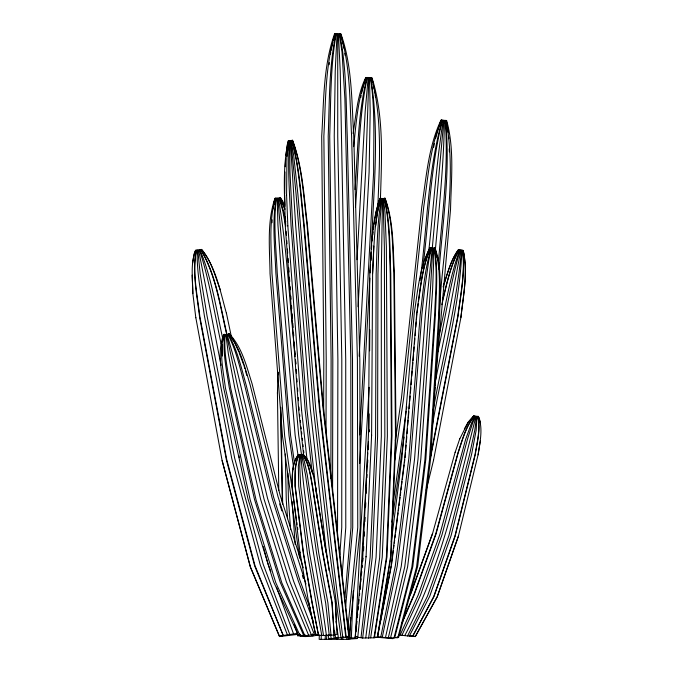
<?xml version="1.0" encoding="UTF-8"?>
<svg xmlns="http://www.w3.org/2000/svg" width="673" height="673" viewBox="0 0 673 673"><rect width="100%" height="100%" fill="white"/><g stroke="black" fill="none" stroke-linecap="round" stroke-linejoin="round"><path stroke-width="1.01" d="M326.026 431.082L326.22 359.794L323.856 136.156C325.774 101.985 324.924 66.644 335.053 33.65M330.872 478.259L331.108 359.794L328.205 136.156C329.56 101.993 328.861 67.25 335.894 33.65M332.588 489.793L332.807 359.794L329.72 136.156C330.864 101.993 330.258 67.418 336.18 33.65M222.317 344.416L222.427 356.076M323.637 413.264L323.806 359.794L321.702 136.156C323.898 101.976 323.023 66.282 334.632 33.65M371.597 435.776L372.606 273.154L373.801 246.015M368.997 431.78L369.141 413.903M369.645 350.81L369.814 329.778M384.914 198.274C393.225 222.183 392.468 248.261 393.873 273.246L395.497 435.338L390.576 556.478L377.343 637.188L373.986 637.827L362.663 638.038L355.142 636.793L362.823 555.991L368.442 434.859L369.797 272.826C371.639 247.925 371.244 221.804 380.262 198.19M284.696 194.135L284.973 171.935M277.444 393.385L277.949 372.278M292.099 485.67C292.41 475.273 291.83 463.125 298.635 454.536M432.865 248.017L430.325 290.972L417.992 459.381L404.751 566.859L388.313 637.768L382.264 637.289L377.477 636.624L391.206 565.421L404.784 457.985L416.68 313.896C419.944 291.729 421.458 268.493 430.594 247.773C423.157 264.666 421.147 283.451 418.497 301.58M476.627 416.251L474.793 430.198L469.67 454.182L448.866 535.674L427.473 596.177L407.56 635.951L398.559 634.9M286.95 156.397L288.784 140.682L286.942 156.355L286.597 195.145M277.167 198.039L277.941 225.06L281.28 272.489L295.136 435.187L297.962 454.931M368.854 77.42L365.624 171.741L358.061 306.737M382.483 198.417L381.288 274.02L381.355 436.205L376.072 557.37L365.742 637.895M319.322 635.169L319.162 639.35L348.723 639.35L360.232 527.531L359.819 359.794L353.762 136.156C351.567 101.976 352.442 66.282 340.832 33.65M347.857 638.946L349.943 639.039L350.692 617.73M461.485 249.994C456.681 304.238 442.817 357.228 433.059 410.681M321.147 639.35L321.315 635.169M369.157 387.328L360.509 535.01L355.369 638.029L351.356 637.811L353.241 590.961M372.598 273.642C374.121 248.505 373.7 222.612 380.809 198.249M363.571 550.808L363.765 546.627M364.253 536.188L364.446 532.015M364.926 521.575L365.119 517.402M365.599 506.962L365.792 502.781M366.23 493.385L366.474 488.169M366.953 477.729L367.096 474.591M367.635 463.108L367.778 459.979M368.257 449.539L368.451 445.366M366.053 556.933L371.597 435.229M377.839 207.234C379.379 164.212 382.659 119.609 371.53 77.605M380.413 199.41C381.625 158.996 384.182 116.723 371.942 77.706M325.152 639.35L325.362 635.169M369.822 278.185L359.727 463.52M370.083 272.952L370.503 264.573M370.714 260.384L371.134 252.013M371.294 248.867C373.338 192.007 379.951 134.104 370.688 77.555M289.718 140.598L289.954 171.615L292.662 225.505L306.981 409.63L316.386 494.016M285.251 166.753L285.689 158.466M326.556 639.35L326.775 635.169M359.172 356.244L369.107 172.036L370.175 111.71L369.527 77.479M370.276 271.951L370.495 267.795M370.89 260.527L371.168 255.328M371.496 249.103L371.723 244.947M360.038 589.186L367.786 452.887M357.026 259.702L365.187 111.541L368.181 77.429M359.693 434.893L373.633 172.137C373.549 140.632 375.298 108.732 370.402 77.496M367.971 449.749L368.459 441.362M369.006 431.94L369.132 429.845M355.453 207.175C359.02 163.943 358.145 119.945 367.307 77.395M354.999 189.593C357.952 152.182 357.683 113.964 367.012 77.429M337.543 530.66L337.888 359.794L334.245 136.156L335.238 70.926L337.055 33.65M272.018 222.746L272.203 219.81M339.857 554.703L341.758 527.531L341.808 359.794L337.728 136.156L337.728 33.65M353.661 146.664C356.202 123.445 357.556 99.335 366.171 77.42M337.156 639.35L337.316 637.264M342.237 573.514L345.779 527.531L345.729 359.794L340.227 70.926L338.41 33.65M405.087 457.632L405.516 452.407M405.684 450.321L406.113 445.105M406.374 441.976L406.803 436.752M407.064 433.622L407.493 428.407M407.745 425.269L408.175 420.053M408.351 417.967L408.864 411.699M409.125 408.57L409.554 403.354M409.722 401.259L410.151 396.044M410.412 392.914L410.841 387.69M411.102 384.561L411.531 379.345M411.783 376.215L412.221 370.991M412.389 368.905L412.902 362.638M413.079 360.551L413.592 354.292M413.76 352.206L414.198 346.982M414.45 343.853L414.879 338.637M415.14 335.499L415.569 330.283M415.83 327.154L416.259 321.93M416.427 319.843L416.94 313.584M341.329 639.35L341.514 637.264M344.946 597.548L350.995 527.531L350.81 359.794L344.904 98.881L342.035 52.284L339.285 33.65M443.852 120.206L432.318 247.782M433.74 400.881L434.018 397.743M434.388 393.554L434.935 387.269M435.12 385.175L450.54 209.286C451.154 179.834 454.578 149.196 446.628 120.45M342.725 639.35L342.919 637.264M345.628 606.953L352.745 527.531L352.517 359.794L347.26 136.156C345.905 101.993 346.603 67.25 339.571 33.65M439.124 315.898C441.917 251.206 457.59 185.025 446.258 120.417M439.166 269.478C442.859 220.021 450.674 169.966 445.509 120.349M438.426 262.033C442.228 214.99 448.782 167.569 445.24 120.332M435.322 250.154C439.351 206.948 443.751 163.674 444.458 120.265M197.265 249.919C196.449 272.085 201.219 294.093 204.407 315.931L231.823 458.826L260.266 564.95L287.421 634.883L297.34 633.343L294.21 624.435M355.992 631.838L356.387 627.682M356.69 624.561L356.984 621.448M357.388 617.292L357.683 614.18M358.086 610.024L358.389 606.911M358.684 603.79L359.088 599.643M359.483 595.487L359.685 593.409M360.08 589.254L360.383 586.141M360.778 581.985L361.081 578.873M361.485 574.717L361.78 571.596M362.183 567.448L362.377 565.37M362.781 561.215L363.084 558.102M346.738 639.35L347.049 636.212M347.773 628.902L357.758 527.531L357.405 359.794L351.609 136.156C349.682 101.985 350.54 66.644 340.412 33.65M428.794 250.634C433.58 207.149 436.264 163.371 443.246 120.156M277.756 375.164L278.05 372.211M422.821 268.047C429.021 218.784 430.215 168.393 442.464 120.088M357.733 637.541L366.062 556.369M420.12 280.473C427.271 227.138 427.532 172.137 442.203 120.063M289.407 140.623C287.447 168.915 289.827 197.34 291.039 225.623L305.155 409.756L312.104 472.269M372.177 240.909L372.514 237.88M372.85 234.852L373.195 231.823M373.422 229.804L373.877 225.766M361.006 637.634L370.15 557.042L375.584 435.885L376.157 273.734C377.166 248.606 376.989 223.184 381.49 198.367M362.663 638.038L372.219 557.547L377.603 436.382L377.948 274.172L379.479 226.347L381.835 198.451M329.19 64.709L329.45 62.639M330.485 54.362L330.746 52.284M285.924 155.413L287.278 144.653L288.372 140.682C282.063 168.578 284.923 197.753 285.302 226.111L298.711 410.303L303.632 455.116M391.644 564.016L393.352 550.455M393.621 548.369L394.016 545.239M394.277 543.153L394.672 540.024M394.933 537.937L395.329 534.808M395.598 532.73L397.44 518.126M397.701 516.04L398.096 512.91M398.366 510.824L398.761 507.694M399.022 505.608L400.073 497.263M400.342 495.177L400.738 492.047M400.999 489.961L401.394 486.831M401.655 484.745L402.05 481.616M402.319 479.529L404.162 464.934M404.423 462.847L404.818 459.718M391.299 541.647L402.042 457.169L414.231 313.172C417.79 291.157 419.329 267.576 430.123 247.63M222.679 341.657L223.158 337.981M417.075 312.583L418.236 303.573M460.862 317.681C463.285 295.565 468.114 272.515 463.175 250.465M375.652 225.96L377.444 212.239L380.8 198.35M368.611 638.147L379.656 557.681L384.847 436.508L384.359 247.033L383.088 198.468M395.337 440.546L401.461 398.054L421.803 206.771C426.312 177.664 428.255 146.891 441.076 119.962M394.689 460.425L403.623 398.248L423.729 206.939C428.003 177.815 429.921 147.387 441.446 119.996M370.672 637.811L382.23 557.252L387.362 436.096L386.361 246.705L384.981 212.39L383.517 198.4M392.754 505.373L406.223 411.068M406.517 408.991L406.82 406.921M391.955 522.088L404.061 437.105M353.056 133.49C356.194 114.713 357.355 94.859 365.75 77.496M432.276 247.942L425.386 314.754L414.568 458.944L401.243 566.405L385.503 637.415M225.127 334.649C223.545 352.484 227.802 370.327 230.62 387.85L256.06 499.938L281.785 582.7L304.903 635.733L316.217 634.319M373.986 637.827L386.378 557.286L391.4 436.129L390.231 273.953C389.297 248.774 389.936 223.074 384.207 198.409M273.188 208.899L273.507 206.838M273.827 204.769L275.518 198.198M374.474 637.39L386.992 556.731L391.997 435.582L390.761 273.465C389.751 248.421 390.449 222.78 384.317 198.316M480.329 440.95L478.116 454.662L458.338 536.423L437.189 596.943L415.342 636.565L407.56 635.951M478.099 454.847C479.807 442.354 483.441 428.432 478.259 416.343M300.301 454.696L299.754 466.574L300.688 486.512L309.656 553.753L318.548 603.462L323.528 635.531L334.195 635.043L332.134 602.394L322.889 552.71L312.465 485.578C310.489 475.012 309.218 463.344 302.572 454.511M373.986 224.757L376.199 211.33L378.806 201.32L380.354 198.022M377.797 636.38L391.139 555.469L396.035 434.354L394.361 272.372C392.872 247.622 393.73 221.653 385.006 198.106M192.629 263L194.203 253.553L195.607 250.272M360.762 97.568L361.107 95.549M276.384 198.081C273.23 222.813 276.048 247.933 277.217 272.725L290.576 435.448L294.412 462.469M460.845 249.91L448.815 314.829L435.095 382.533M433.462 460.626L460.955 317.244C463.335 295.254 468.215 272.296 463.192 250.381M380.674 621.061L381.069 619.025M381.465 616.99L391.307 566.077M430.358 457.076L457.749 316.352C460.492 294.522 465.287 272.245 462.57 250.205M430.409 458.422L457.968 316.638C460.702 294.74 465.489 272.355 462.612 250.263M432.386 425.622C441.959 367.222 459.709 309.521 461.871 250.095M331.141 50.29L332.74 42.306M333.143 40.304L335.213 33.65M437.761 352.147C445.45 318.093 450.38 283.333 460.214 249.792M380.783 636.91L395.345 565.783L408.822 458.338L420.272 314.207C423.081 292.015 424.613 269.301 431.284 247.832M439.217 334.59C445.602 306.249 449.699 277.108 459.81 249.767M382.264 637.289L397.196 566.254L410.623 458.793L421.878 314.619L424.461 290.492L428.827 260.182L431.595 247.916M433.58 147.463L434.447 143.517M435.54 138.588L439.747 123.874L441.597 120.013M224.858 334.574C222.3 352.189 226.641 370.074 229.257 387.455L254.529 499.501L280.212 582.254L303.649 635.371L304.903 635.733M441.841 304.684C446.359 286.075 450.018 266.676 459.112 249.666M442.876 298.963C447.091 282.265 450.674 264.884 459.045 249.7M276.115 198.123C271.976 222.797 274.87 248.118 275.863 272.96L289.054 435.709L293.764 468.963M388.313 637.768L390.609 637.701L407.619 566.767L420.793 459.297L432.554 290.896L433.69 260.426L433.345 248.001M426.219 490.205L433.555 460.139M476.03 416.183C456.933 490.693 441.438 567.255 404.734 635.606M361.527 93.555L364.514 81.719L366.339 77.479M390.609 637.701L393.991 637.954L411.851 567.078L424.915 459.6L434.598 315.334C435.423 292.991 437.803 270.235 434.051 248.051M393.991 637.954L394.731 637.701L412.776 566.767L425.816 459.297L435.397 315.065C436.112 292.805 438.544 270.016 434.211 248.001M455.158 452.189L432.537 533.639L410.723 594.082M196.39 250.053C192.226 272.018 197.265 294.69 199.873 316.588L226.725 459.566L255.033 565.707L283.24 635.497L287.421 634.883M196.331 250.095C191.94 272.085 196.97 294.858 199.544 316.806L226.364 459.81L254.663 565.959L283.24 635.497M443.095 286.891C447.377 274.248 450.388 260.527 458.456 249.633M444.239 283.367C448.05 271.867 451.137 259.585 458.439 249.717M299.914 454.637L298.341 466.364L298.711 486.217L307.435 553.425L321.711 635.262L323.528 635.531M455.133 452.365L459.785 438.729M458.355 536.221L437.214 596.741L415.359 636.406L413.979 636.338L415.342 636.565M432.554 533.437L408.36 599.828M274.071 201.816L275.366 198.283M275.366 198.182C268.434 222.427 271.455 248.379 271.959 273.255L284.671 436.054L296.532 520.229M425.243 259.122L428.533 250.373L430.308 247.529M223.276 337.055L224.26 334.498M223.596 335.962L224.252 334.33M224.109 334.624C218.843 351.794 223.192 370.369 225.379 387.732L250.163 499.803L275.745 582.566L300.065 635.623L303.649 635.371M379.58 200.63L380.607 198.106M402.908 620.287L413.971 594.503L435.7 534.042L457.96 452.727C462.225 440.125 465.649 426.362 474.364 415.973C465.909 426.573 462.401 440.201 458.195 452.853L435.978 534.185L414.248 594.646L401.916 623.282M195.599 250.213C190.223 263.934 192.798 279.287 192.857 293.655M274.996 198.257C266.76 222.292 269.747 248.674 270.041 273.65L282.517 436.491L299.594 558.102M400.124 635.076L418.177 595.075L439.805 534.606L465.556 439.662L471.63 422.77L475.071 416.065M223.377 335.827L224.101 334.237M459.768 438.889L468.164 422.207L473.817 415.864L468.156 422.308L464.387 428.894M401.89 635.346L420.381 595.412L441.951 534.926L467.264 439.915L472.656 422.922L475.441 416.124M409.344 636.069L429.702 596.32L451.028 535.817L471.605 454.309L476.173 430.283L476.997 416.276M223.739 334.473C217.118 351.028 221.51 369.839 223.444 386.95L247.992 498.929L273.516 581.665L298.29 634.9L300.764 635.009L300.065 635.623M412.49 636.406L433.631 596.741L454.864 536.221L475.012 454.662C477.048 442.144 480.648 428.962 477.712 416.335M412.726 636.338L433.925 596.657L455.158 536.137L475.273 454.595C477.182 442.136 481.052 428.819 477.662 416.343M299.249 454.645C294.328 464.252 295.338 475.752 295.27 486.234L303.565 553.45L312.306 603.151L318.531 635.287L321.711 635.262M299.191 454.569C294.051 463.975 295.085 475.475 294.976 485.847L303.237 553.013L311.969 602.705L318.531 635.287M297.744 455.873L298.921 454.46M298.627 454.393C291.687 462.688 292.376 474.768 292.032 484.964L300.007 552.819M472.387 417.479L474.103 415.914M298.29 634.9L299.931 634.429M355.369 638.029L354.57 638.248L357.338 638.534L349.943 639.039M299.931 552.02L308.655 602.503L315.612 634.765L316.966 634.412L315.553 634.109L308.571 601.687M332.218 638.332L328.861 638.887L328.172 634.748M328.861 638.887L348.774 636.809L322.981 407.771L306.905 223.857C303.464 195.91 302.16 166.946 292.469 140.278M317.479 634.58L318.876 634.933L311.069 636.347L305.332 636.565L300.36 636.347L299.636 633.865M355.142 636.793L356.799 636.414M195.784 317.437L222.166 460.87L250.356 567.053L279.497 636.565L281.314 636.162L279.472 636.279L250.331 566.691L222.14 460.517M279.472 636.279L282.938 635.699M292.545 140.245C302.53 166.795 303.809 195.784 307.309 223.697L323.427 407.594L349.144 636.658L347.672 636.868L348.774 636.809M300.091 634.58L297.458 634.933L298.854 635.287L297.474 635.749L300.116 635.909M335.188 638.012L337.022 637.768M297.424 634.42L279.497 636.565M334.397 634.673L336.138 634.513M346.814 636.868L349.144 636.658M342.364 637.213L343.861 637.112M394.731 637.701L397.785 637.768L416.587 566.859L429.534 459.381L438.703 315.141C439.015 292.89 441.513 269.587 434.851 248.017M347.882 637.482L351.356 637.811M315.612 634.765L318.262 634.925M374.053 636.995L392.99 638.652M409.394 635.606L412.532 635.951M397.003 637.037L398.668 637.289L417.697 566.254L430.611 458.793L439.671 314.619C439.848 292.511 442.397 269.158 435.036 247.916M303.111 454.325C311.431 462.183 313.147 474.608 315.301 485.317L326.069 552.415M303.119 454.46L307.628 460.105L313.063 474.129M229.257 333.816C242.095 347.167 246.503 366.364 252.013 383.517L280.086 495.076L303.271 567.751M228.887 333.665L230.99 335.659M302.497 454.216L303.708 455.47M201.521 249.372C216.008 267.475 220.332 291.569 226.431 313.408M201.521 249.431C211.49 260.687 215.007 276.031 220.256 289.76M228.896 334.052C240.564 348.454 244.779 367.391 250.12 384.763L277.957 496.472L305.954 584.029M228.744 333.959L234.271 342.077M201.143 249.456L203.423 252.198M302.53 454.595C309.008 463.63 310.295 475.306 312.255 485.973L322.645 553.156L331.882 602.848L334.195 635.043M200.798 249.557L201.824 250.962M228.147 334.178C237.527 349.792 241.329 368.072 246.251 385.419L273.608 497.204L299.796 579.899L310.438 609.132M280.557 197.904L282.71 201.177L284.889 206.619M232.555 338.073L233.607 339.68M227.886 334.321C236.349 350.482 240.152 368.644 244.905 386.134L272.102 498.012L298.248 580.723L313.391 621.524M280.178 197.87L282.088 201.126L285.016 209.269M280.187 197.98L282.096 201.303M478.259 416.377L479.302 418.253L480.497 423.536M280.481 198.728L284.014 207.553M301.866 454.603L304.146 460.509L307.258 474.793L318.783 553.248L327.919 602.941L331.023 635.119M199.847 249.557C211.6 277.587 216.008 308.108 222.544 337.644M477.973 416.335L479.117 419.944M234.776 342.919L238.898 352.038M279.421 197.912L283.569 211.187L285.722 221.728M308.621 635.186L286.429 582.01L260.586 499.265L234.65 387.253L228.383 354.166L225.901 334.531M311.49 635.186L290.021 582.019L264.085 499.273L237.771 387.261L226.507 334.54M292.242 140.295L294.656 147.774M384.662 198.182L385.654 200.739M314.35 634.496L293.596 581.152L267.568 498.432L236.459 367.795L227.104 334.388M199.351 249.599C209.463 280.313 214.359 312.482 221.165 344.029M289.777 634.42L263.21 564.361L234.692 458.254L206.964 315.427L200.159 273.675L197.761 249.826M279.16 197.904L282.837 211.154L285.638 226.582M239.26 353.022L243.668 364.825M270.79 571.579L267.947 563.781L263.311 546.602M276.485 587.167L293.563 633.949M340.252 33.65L341.926 38.311M434.64 247.942L436.087 253.098M434.565 247.773L435.364 250.028M371.361 77.647L372.892 81.997M301.496 454.679L305.55 475.113L316.638 553.643L325.715 603.353L329.265 635.447M434.514 247.832L435.288 250.12M291.931 140.346C299.645 167.569 301.05 196.179 304.12 224.185L319.852 408.141L346.208 637.112M291.846 140.363C299.224 167.686 300.654 196.264 303.666 224.302L319.339 408.267L345.787 637.213M279.623 503.9L281.836 510.866M302.413 575.6L303.363 578.587M244.038 365.801L244.871 368.72M245.435 370.663L246.831 375.526M446.106 120.408L447.629 127.576M462.873 250.373L463.697 253.57M331.192 638.677L330.536 634.538M278.378 197.955C286.917 247.967 289.272 298.829 294.48 349.245M291.224 140.43L293.714 155.69L297.87 193.967L315.721 408.654L331.276 546.156L342.818 637.533M304.903 634.538L305.332 636.565M226.406 313.096L231.419 336.996M226.902 334.052C220.273 305.475 216.092 274.946 200.79 249.456C215.73 275.064 219.978 305.391 226.549 333.917M342.128 39.312L343.121 44.3M343.524 46.294L343.92 48.296M221.022 365.246L198.552 249.725M238.898 455.629L239.31 457.682M373.254 84.007L374.163 89.013M374.524 91.015L374.886 93.017M312.491 633.865L312.844 635.909M436.432 255.143L436.769 257.187M315.233 484.602L325.993 551.616L335.398 602.091L337.005 634.429M333.682 635.329L334.144 638.433M334.582 631.081L335.642 638.332M301.487 454.595L298.652 434.851L277.772 197.98M290.837 140.48L296.086 194.203L313.483 408.948L328.988 546.459L340.984 637.768M296.818 522.315L297.113 524.393M297.55 527.506L297.845 529.584M329.063 570.611L325.757 546.762L310.337 409.243L295.657 225.169L290.299 140.531M336.105 621.423L338.401 638.012M326.38 635.329C318.447 575.036 305.037 515.451 300.898 454.654M344.854 53.318L345.106 55.396M195.809 317.757L192.84 293.378L192.158 275.122M447.873 129.611L448.235 132.657M316.621 496.102L316.857 498.188M301.554 410.05L306.981 459.095M299.62 414.29L299.847 416.377M300.309 420.541L300.537 422.627M300.991 426.8L301.226 428.878M301.571 432.007L301.798 434.093M302.253 438.258L302.488 440.344M302.943 444.508L303.17 446.594M303.632 450.759L303.86 452.845M375.248 95.019L375.45 97.055M294.665 351.331L295.136 356.539M295.514 360.711L295.792 363.841M287.834 225.884L301.571 410.126M286.084 231.184L286.395 235.373M286.774 240.606L287.001 243.744M287.388 248.976L287.691 253.157M288.069 258.39L288.381 262.579M288.759 267.812L289.07 271.993M289.449 277.226L289.752 281.415M290.139 286.648L290.366 289.785M290.829 296.061L291.056 299.199M291.518 305.483L291.746 308.621M292.124 313.854L292.435 318.035M292.814 323.267L293.117 327.457M293.504 332.689L293.731 335.827M294.194 342.103L294.421 345.249M294.799 350.482L295.111 354.663M295.489 359.895L295.8 364.085M296.179 369.317L296.482 373.498M296.869 378.731L297.096 381.869M297.559 388.153L297.786 391.291M298.24 397.566L298.476 400.704M298.93 406.988L299.157 410.126M292.09 501.528L295.169 544.449M290.593 529.685L288.439 499.324L287.834 473.279M287.59 518.715L286.269 499.871L285.293 453.997M282.694 504.245L280.792 407.249M463.84 255.631L464.05 258.726M282.273 502.714L280.548 407.762M335.314 601.275L336.416 623.291M448.723 136.72L448.807 138.739M449.244 148.834L449.371 151.862M286.589 195.086L287.851 225.951M284.679 195.145L285.024 205.408M285.394 216.706L285.705 225.951M277.427 392.494L278.782 490.609"/></g></svg>
